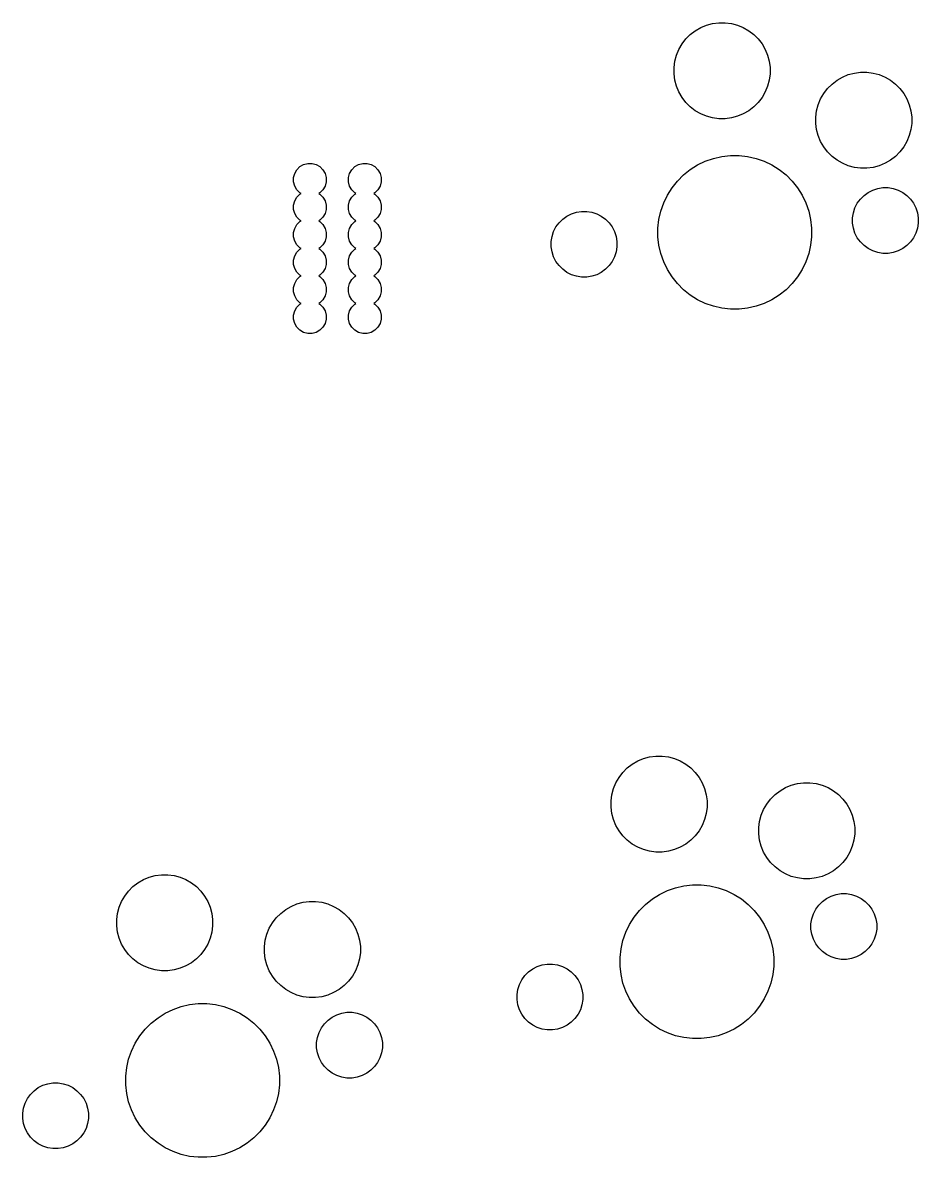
# Model space of a CAD drawing. Extents: x -174 to 104, y -34 to 59.
# Drawn here: x -25.91 to 6.68, y -33.65 to 7.63 of the extents above; entities that cross this region are included whole.
import ezdxf

# ---------------------------------------------------------------- set-up
doc = ezdxf.new("R2010")
doc.units = 0
doc.layers.add('BLACK', color=7, linetype='CONTINUOUS')

msp = doc.modelspace()

# ---------------------------------------------------------------- linework, layer by layer
at = {"layer": 'BLACK', "linetype": 'CONTINUOUS'}
for p, q in [((-1.435157, 7.336884), (-1.236914, 7.451339)), ((-1.236914, 7.451339), (-1.025428, 7.53894)), ((-1.025428, 7.53894), (-0.804317, 7.598186)), ((-0.804317, 7.598186), (-0.577364, 7.628065)), ((-0.577364, 7.628065), (-0.348454, 7.628065)), ((-0.348454, 7.628065), (-0.121501, 7.598186)), ((-0.121501, 7.598186), (0.09961, 7.53894)), ((0.09961, 7.53894), (0.311096, 7.451339)), ((0.311096, 7.451339), (0.509339, 7.336884)), ((-1.917981, 6.85406), (-1.778629, 7.035667)), ((-1.778629, 7.035667), (-1.616764, 7.197532)), ((-1.616764, 7.197532), (-1.435157, 7.336884)), ((0.509339, 7.336884), (0.690946, 7.197532)), ((0.690946, 7.197532), (0.852811, 7.035667)), ((0.852811, 7.035667), (0.992163, 6.85406)), ((-2.120037, 6.444331), (-2.032436, 6.655817)), ((-2.032436, 6.655817), (-1.917981, 6.85406)), ((0.992163, 6.85406), (1.106618, 6.655817)), ((1.106618, 6.655817), (1.194219, 6.444331)), ((-2.209162, 5.996267), (-2.179283, 6.22322)), ((-2.179283, 6.22322), (-2.120037, 6.444331)), ((1.194219, 6.444331), (1.253465, 6.22322)), ((1.253465, 6.22322), (1.283344, 5.996267)), ((-2.209162, 5.767357), (-2.209162, 5.996267)), ((1.283344, 5.996267), (1.283344, 5.767357)), ((4.131769, 5.738018), (4.35288, 5.797264)), ((4.35288, 5.797264), (4.579833, 5.827143)), ((4.579833, 5.827143), (4.808743, 5.827143)), ((4.808743, 5.827143), (5.035696, 5.797264)), ((5.035696, 5.797264), (5.256807, 5.738018)), ((-2.179283, 5.540404), (-2.209162, 5.767357)), ((-2.120037, 5.319293), (-2.179283, 5.540404)), ((1.253465, 5.540404), (1.194219, 5.319293)), ((1.283344, 5.767357), (1.253465, 5.540404)), ((3.378568, 5.234745), (3.540433, 5.39661)), ((3.540433, 5.39661), (3.72204, 5.535962)), ((3.72204, 5.535962), (3.920283, 5.650417)), ((3.920283, 5.650417), (4.131769, 5.738018)), ((5.256807, 5.738018), (5.468293, 5.650417)), ((5.468293, 5.650417), (5.666536, 5.535962)), ((5.666536, 5.535962), (5.848143, 5.39661)), ((5.848143, 5.39661), (6.010008, 5.234745)), ((-2.032436, 5.107807), (-2.120037, 5.319293)), ((-1.917981, 4.909564), (-2.032436, 5.107807)), ((1.106618, 5.107807), (0.992163, 4.909564)), ((1.194219, 5.319293), (1.106618, 5.107807)), ((3.124761, 4.854895), (3.239216, 5.053138)), ((3.239216, 5.053138), (3.378568, 5.234745)), ((6.010008, 5.234745), (6.14936, 5.053138)), ((6.14936, 5.053138), (6.263815, 4.854895)), ((-1.778629, 4.727957), (-1.917981, 4.909564)), ((-1.616764, 4.566092), (-1.778629, 4.727957)), ((-1.435157, 4.42674), (-1.616764, 4.566092)), ((0.690946, 4.566092), (0.509339, 4.42674)), ((0.852811, 4.727957), (0.690946, 4.566092)), ((0.992163, 4.909564), (0.852811, 4.727957)), ((2.977914, 4.422298), (3.03716, 4.643409)), ((3.03716, 4.643409), (3.124761, 4.854895)), ((6.263815, 4.854895), (6.351416, 4.643409)), ((6.351416, 4.643409), (6.410662, 4.422298)), ((-1.236914, 4.312285), (-1.435157, 4.42674)), ((-1.025428, 4.224684), (-1.236914, 4.312285)), ((-0.804317, 4.165438), (-1.025428, 4.224684)), ((-0.577364, 4.135559), (-0.804317, 4.165438)), ((-0.348454, 4.135559), (-0.577364, 4.135559)), ((-0.121501, 4.165438), (-0.348454, 4.135559)), ((0.09961, 4.224684), (-0.121501, 4.165438)), ((0.311096, 4.312285), (0.09961, 4.224684)), ((0.509339, 4.42674), (0.311096, 4.312285)), ((2.948035, 4.195345), (2.977914, 4.422298)), ((2.948035, 3.966435), (2.948035, 4.195345)), ((6.410662, 4.422298), (6.440541, 4.195345)), ((6.440541, 4.195345), (6.440541, 3.966435)), ((2.977914, 3.739482), (2.948035, 3.966435)), ((3.03716, 3.518371), (2.977914, 3.739482)), ((6.410662, 3.739482), (6.351416, 3.518371)), ((6.440541, 3.966435), (6.410662, 3.739482)), ((3.124761, 3.306885), (3.03716, 3.518371)), ((3.239216, 3.108642), (3.124761, 3.306885)), ((6.263815, 3.306885), (6.14936, 3.108642)), ((6.351416, 3.518371), (6.263815, 3.306885)), ((3.378568, 2.927035), (3.239216, 3.108642)), ((3.540433, 2.76517), (3.378568, 2.927035)), ((6.010008, 2.927035), (5.848143, 2.76517)), ((6.14936, 3.108642), (6.010008, 2.927035)), ((-15.690189, 2.469086), (-15.538895, 2.509625)), ((-15.538895, 2.509625), (-15.382263, 2.509625)), ((-15.382263, 2.509625), (-15.230969, 2.469086)), ((-13.690235, 2.468971), (-13.538941, 2.50951)), ((-13.538941, 2.50951), (-13.382309, 2.50951)), ((-13.382309, 2.50951), (-13.231015, 2.468971)), ((-1.354413, 2.450626), (-1.071514, 2.586863)), ((-1.071514, 2.586863), (-0.775139, 2.690569)), ((-0.775139, 2.690569), (-0.469017, 2.760439)), ((-0.469017, 2.760439), (-0.156997, 2.795595)), ((-0.156997, 2.795595), (0.156997, 2.795595)), ((0.156997, 2.795595), (0.469017, 2.760439)), ((0.469017, 2.760439), (0.775139, 2.690569)), ((0.775139, 2.690569), (1.071514, 2.586863)), ((1.071514, 2.586863), (1.354413, 2.450626)), ((3.72204, 2.625818), (3.540433, 2.76517)), ((3.920283, 2.511363), (3.72204, 2.625818)), ((4.131769, 2.423762), (3.920283, 2.511363)), ((5.468293, 2.511363), (5.256807, 2.423762)), ((5.666536, 2.625818), (5.468293, 2.511363)), ((5.848143, 2.76517), (5.666536, 2.625818)), ((-16.055446, 1.993074), (-16.014907, 2.144368)), ((-16.014907, 2.144368), (-15.936591, 2.280015)), ((-15.936591, 2.280015), (-15.825836, 2.39077)), ((-15.825836, 2.39077), (-15.690189, 2.469086)), ((-15.230969, 2.469086), (-15.095322, 2.39077)), ((-15.095322, 2.39077), (-14.984567, 2.280015)), ((-14.984567, 2.280015), (-14.906251, 2.144368)), ((-14.906251, 2.144368), (-14.865712, 1.993074)), ((-14.055492, 1.992959), (-14.014953, 2.144253)), ((-14.014953, 2.144253), (-13.936637, 2.2799)), ((-13.936637, 2.2799), (-13.825882, 2.390655)), ((-13.825882, 2.390655), (-13.690235, 2.468971)), ((-13.231015, 2.468971), (-13.095368, 2.390655)), ((-13.095368, 2.390655), (-12.984613, 2.2799)), ((-12.984613, 2.2799), (-12.906297, 2.144253)), ((-12.906297, 2.144253), (-12.865758, 1.992959)), ((-2.087798, 1.86577), (-1.86577, 2.087798)), ((-1.86577, 2.087798), (-1.62028, 2.28357)), ((-1.62028, 2.28357), (-1.354413, 2.450626)), ((1.354413, 2.450626), (1.62028, 2.28357)), ((1.62028, 2.28357), (1.86577, 2.087798)), ((1.86577, 2.087798), (2.087798, 1.86577)), ((4.35288, 2.364516), (4.131769, 2.423762)), ((4.579833, 2.334637), (4.35288, 2.364516)), ((4.808743, 2.334637), (4.579833, 2.334637)), ((5.035696, 2.364516), (4.808743, 2.334637)), ((5.256807, 2.423762), (5.035696, 2.364516)), ((-16.055446, 1.836442), (-16.055446, 1.993074)), ((-16.014907, 1.685148), (-16.055446, 1.836442)), ((-15.936591, 1.549501), (-16.014907, 1.685148)), ((-14.906251, 1.685148), (-14.984567, 1.549501)), ((-14.865712, 1.836442), (-14.906251, 1.685148)), ((-14.865712, 1.993074), (-14.865712, 1.836442)), ((-14.055492, 1.836327), (-14.055492, 1.992959)), ((-14.014953, 1.685033), (-14.055492, 1.836327)), ((-13.936637, 1.549386), (-14.014953, 1.685033)), ((-12.906297, 1.685033), (-12.984613, 1.549386)), ((-12.865758, 1.836327), (-12.906297, 1.685033)), ((-12.865758, 1.992959), (-12.865758, 1.836327)), ((-2.28357, 1.62028), (-2.087798, 1.86577)), ((2.087798, 1.86577), (2.28357, 1.62028)), ((-16.014907, 1.144368), (-15.936591, 1.280015)), ((-15.825836, 1.438746), (-15.936591, 1.549501)), ((-15.936591, 1.280015), (-15.825836, 1.39077)), ((-15.784287, 1.414758), (-15.825836, 1.438746)), ((-15.825836, 1.39077), (-15.784287, 1.414758)), ((-15.095322, 1.438746), (-15.13687, 1.414758)), ((-15.13687, 1.414758), (-15.095322, 1.39077)), ((-14.984567, 1.549501), (-15.095322, 1.438746)), ((-15.095322, 1.39077), (-14.984567, 1.280015)), ((-14.984567, 1.280015), (-14.906251, 1.144368)), ((-14.014953, 1.144253), (-13.936637, 1.2799)), ((-13.825882, 1.438631), (-13.936637, 1.549386)), ((-13.936637, 1.2799), (-13.825882, 1.390655)), ((-13.784333, 1.414643), (-13.825882, 1.438631)), ((-13.825882, 1.390655), (-13.784333, 1.414643)), ((-13.095368, 1.438631), (-13.136916, 1.414643)), ((-13.136916, 1.414643), (-13.095368, 1.390655)), ((-12.984613, 1.549386), (-13.095368, 1.438631)), ((-13.095368, 1.390655), (-12.984613, 1.2799)), ((-12.984613, 1.2799), (-12.906297, 1.144253)), ((-2.586863, 1.071514), (-2.450626, 1.354413)), ((-2.450626, 1.354413), (-2.28357, 1.62028)), ((2.28357, 1.62028), (2.450626, 1.354413)), ((2.450626, 1.354413), (2.586863, 1.071514)), ((4.570558, 1.210863), (4.703707, 1.344012)), ((4.703707, 1.344012), (4.856047, 1.454693)), ((4.856047, 1.454693), (5.023825, 1.54018)), ((5.023825, 1.54018), (5.202911, 1.598369)), ((5.202911, 1.598369), (5.388894, 1.627826)), ((5.388894, 1.627826), (5.577196, 1.627826)), ((5.577196, 1.627826), (5.763179, 1.598369)), ((5.763179, 1.598369), (5.942265, 1.54018)), ((5.942265, 1.54018), (6.110043, 1.454693)), ((6.110043, 1.454693), (6.262383, 1.344012)), ((6.262383, 1.344012), (6.395532, 1.210863)), ((-16.055446, 0.993074), (-16.014907, 1.144368)), ((-16.055446, 0.836442), (-16.055446, 0.993074)), ((-16.014907, 0.685148), (-16.055446, 0.836442)), ((-14.906251, 1.144368), (-14.865712, 0.993074)), ((-14.865712, 0.836442), (-14.906251, 0.685148)), ((-14.865712, 0.993074), (-14.865712, 0.836442)), ((-14.055492, 0.992959), (-14.014953, 1.144253)), ((-14.055492, 0.836327), (-14.055492, 0.992959)), ((-14.014953, 0.685033), (-14.055492, 0.836327)), ((-12.906297, 1.144253), (-12.865758, 0.992959)), ((-12.865758, 0.836327), (-12.906297, 0.685033)), ((-12.865758, 0.992959), (-12.865758, 0.836327)), ((-2.690569, 0.775139), (-2.586863, 1.071514)), ((2.586863, 1.071514), (2.690569, 0.775139)), ((4.316201, 0.711659), (4.37439, 0.890745)), ((4.37439, 0.890745), (4.459877, 1.058523)), ((4.459877, 1.058523), (4.570558, 1.210863)), ((6.395532, 1.210863), (6.506213, 1.058523)), ((6.506213, 1.058523), (6.5917, 0.890745)), ((6.5917, 0.890745), (6.649889, 0.711659)), ((-15.936591, 0.549501), (-16.014907, 0.685148)), ((-15.825836, 0.438746), (-15.936591, 0.549501)), ((-15.784287, 0.414758), (-15.825836, 0.438746)), ((-15.825836, 0.39077), (-15.784287, 0.414758)), ((-15.095322, 0.438746), (-15.13687, 0.414758)), ((-15.13687, 0.414758), (-15.095322, 0.39077)), ((-14.984567, 0.549501), (-15.095322, 0.438746)), ((-14.906251, 0.685148), (-14.984567, 0.549501)), ((-13.936637, 0.549386), (-14.014953, 0.685033)), ((-13.825882, 0.438631), (-13.936637, 0.549386)), ((-13.784333, 0.414643), (-13.825882, 0.438631)), ((-13.825882, 0.390655), (-13.784333, 0.414643)), ((-13.095368, 0.438631), (-13.136916, 0.414643)), ((-13.136916, 0.414643), (-13.095368, 0.390655)), ((-12.984613, 0.549386), (-13.095368, 0.438631)), ((-12.906297, 0.685033), (-12.984613, 0.549386)), ((-6.395532, 0.347813), (-6.262383, 0.480962)), ((-6.262383, 0.480962), (-6.110043, 0.591643)), ((-6.110043, 0.591643), (-5.942265, 0.67713)), ((-5.942265, 0.67713), (-5.763179, 0.735319)), ((-5.763179, 0.735319), (-5.577196, 0.764776)), ((-5.577196, 0.764776), (-5.388894, 0.764776)), ((-5.388894, 0.764776), (-5.202911, 0.735319)), ((-5.202911, 0.735319), (-5.023825, 0.67713)), ((-5.023825, 0.67713), (-4.856047, 0.591643)), ((-4.856047, 0.591643), (-4.703707, 0.480962)), ((-4.703707, 0.480962), (-4.570558, 0.347813)), ((-2.795595, 0.156997), (-2.760439, 0.469017)), ((-2.760439, 0.469017), (-2.690569, 0.775139)), ((2.690569, 0.775139), (2.760439, 0.469017)), ((2.760439, 0.469017), (2.795595, 0.156997)), ((4.286744, 0.525676), (4.316201, 0.711659)), ((4.286744, 0.337374), (4.286744, 0.525676)), ((6.649889, 0.711659), (6.679346, 0.525676)), ((6.679346, 0.525676), (6.679346, 0.337374)), ((-16.055446, -0.006926), (-16.014907, 0.144368)), ((-16.014907, 0.144368), (-15.936591, 0.280015)), ((-15.936591, 0.280015), (-15.825836, 0.39077)), ((-15.095322, 0.39077), (-14.984567, 0.280015)), ((-14.984567, 0.280015), (-14.906251, 0.144368)), ((-14.906251, 0.144368), (-14.865712, -0.006926)), ((-14.055492, -0.007041), (-14.014953, 0.144253)), ((-14.014953, 0.144253), (-13.936637, 0.2799)), ((-13.936637, 0.2799), (-13.825882, 0.390655)), ((-13.095368, 0.390655), (-12.984613, 0.2799)), ((-12.984613, 0.2799), (-12.906297, 0.144253)), ((-12.906297, 0.144253), (-12.865758, -0.007041)), ((-6.649889, -0.151391), (-6.5917, 0.027695)), ((-6.5917, 0.027695), (-6.506213, 0.195473)), ((-6.506213, 0.195473), (-6.395532, 0.347813)), ((-4.570558, 0.347813), (-4.459877, 0.195473)), ((-4.459877, 0.195473), (-4.37439, 0.027695)), ((-4.37439, 0.027695), (-4.316201, -0.151391)), ((-2.795595, -0.156997), (-2.795595, 0.156997)), ((2.795595, 0.156997), (2.795595, -0.156997)), ((4.316201, 0.151391), (4.286744, 0.337374)), ((4.37439, -0.027695), (4.316201, 0.151391)), ((6.649889, 0.151391), (6.5917, -0.027695)), ((6.679346, 0.337374), (6.649889, 0.151391)), ((-16.055446, -0.163558), (-16.055446, -0.006926)), ((-16.014907, -0.314852), (-16.055446, -0.163558)), ((-15.936591, -0.450499), (-16.014907, -0.314852)), ((-14.906251, -0.314852), (-14.984567, -0.450499)), ((-14.865712, -0.163558), (-14.906251, -0.314852)), ((-14.865712, -0.006926), (-14.865712, -0.163558)), ((-14.055492, -0.163673), (-14.055492, -0.007041)), ((-14.014953, -0.314967), (-14.055492, -0.163673)), ((-13.936637, -0.450614), (-14.014953, -0.314967)), ((-12.906297, -0.314967), (-12.984613, -0.450614)), ((-12.865758, -0.163673), (-12.906297, -0.314967)), ((-12.865758, -0.007041), (-12.865758, -0.163673)), ((-6.679346, -0.337374), (-6.649889, -0.151391)), ((-6.679346, -0.525676), (-6.679346, -0.337374)), ((-4.316201, -0.151391), (-4.286744, -0.337374)), ((-4.286744, -0.337374), (-4.286744, -0.525676)), ((-2.760439, -0.469017), (-2.795595, -0.156997)), ((2.795595, -0.156997), (2.760439, -0.469017)), ((4.459877, -0.195473), (4.37439, -0.027695)), ((4.570558, -0.347813), (4.459877, -0.195473)), ((4.703707, -0.480962), (4.570558, -0.347813)), ((6.395532, -0.347813), (6.262383, -0.480962)), ((6.506213, -0.195473), (6.395532, -0.347813)), ((6.5917, -0.027695), (6.506213, -0.195473)), ((-16.014907, -0.855632), (-15.936591, -0.719985)), ((-15.825836, -0.561254), (-15.936591, -0.450499)), ((-15.936591, -0.719985), (-15.825836, -0.60923)), ((-15.784287, -0.585242), (-15.825836, -0.561254)), ((-15.825836, -0.60923), (-15.784287, -0.585242)), ((-15.095322, -0.561254), (-15.13687, -0.585242)), ((-15.13687, -0.585242), (-15.095322, -0.60923)), ((-14.984567, -0.450499), (-15.095322, -0.561254)), ((-15.095322, -0.60923), (-14.984567, -0.719985)), ((-14.984567, -0.719985), (-14.906251, -0.855632)), ((-14.014953, -0.855747), (-13.936637, -0.7201)), ((-13.825882, -0.561369), (-13.936637, -0.450614)), ((-13.936637, -0.7201), (-13.825882, -0.609345)), ((-13.784333, -0.585357), (-13.825882, -0.561369)), ((-13.825882, -0.609345), (-13.784333, -0.585357)), ((-13.095368, -0.561369), (-13.136916, -0.585357)), ((-13.136916, -0.585357), (-13.095368, -0.609345)), ((-12.984613, -0.450614), (-13.095368, -0.561369)), ((-13.095368, -0.609345), (-12.984613, -0.7201)), ((-12.984613, -0.7201), (-12.906297, -0.855747)), ((-6.649889, -0.711659), (-6.679346, -0.525676)), ((-6.5917, -0.890745), (-6.649889, -0.711659)), ((-4.316201, -0.711659), (-4.37439, -0.890745)), ((-4.286744, -0.525676), (-4.316201, -0.711659)), ((-2.690569, -0.775139), (-2.760439, -0.469017)), ((-2.586863, -1.071514), (-2.690569, -0.775139)), ((2.690569, -0.775139), (2.586863, -1.071514)), ((2.760439, -0.469017), (2.690569, -0.775139)), ((4.856047, -0.591643), (4.703707, -0.480962)), ((5.023825, -0.67713), (4.856047, -0.591643)), ((5.202911, -0.735319), (5.023825, -0.67713)), ((5.388894, -0.764776), (5.202911, -0.735319)), ((5.577196, -0.764776), (5.388894, -0.764776)), ((5.763179, -0.735319), (5.577196, -0.764776)), ((5.942265, -0.67713), (5.763179, -0.735319)), ((6.110043, -0.591643), (5.942265, -0.67713)), ((6.262383, -0.480962), (6.110043, -0.591643)), ((-16.055446, -1.006926), (-16.014907, -0.855632)), ((-16.055446, -1.163558), (-16.055446, -1.006926)), ((-16.014907, -1.314852), (-16.055446, -1.163558)), ((-14.906251, -0.855632), (-14.865712, -1.006926)), ((-14.865712, -1.163558), (-14.906251, -1.314852)), ((-14.865712, -1.006926), (-14.865712, -1.163558)), ((-14.055492, -1.007041), (-14.014953, -0.855747)), ((-14.055492, -1.163673), (-14.055492, -1.007041)), ((-14.014953, -1.314967), (-14.055492, -1.163673)), ((-12.906297, -0.855747), (-12.865758, -1.007041)), ((-12.865758, -1.163673), (-12.906297, -1.314967)), ((-12.865758, -1.007041), (-12.865758, -1.163673)), ((-6.506213, -1.058523), (-6.5917, -0.890745)), ((-6.395532, -1.210863), (-6.506213, -1.058523)), ((-6.262383, -1.344012), (-6.395532, -1.210863)), ((-4.570558, -1.210863), (-4.703707, -1.344012)), ((-4.459877, -1.058523), (-4.570558, -1.210863)), ((-4.37439, -0.890745), (-4.459877, -1.058523)), ((-2.450626, -1.354413), (-2.586863, -1.071514)), ((2.586863, -1.071514), (2.450626, -1.354413)), ((-15.936591, -1.450499), (-16.014907, -1.314852)), ((-15.825836, -1.561254), (-15.936591, -1.450499)), ((-15.936591, -1.719985), (-15.825836, -1.60923)), ((-15.784287, -1.585242), (-15.825836, -1.561254)), ((-15.825836, -1.60923), (-15.784287, -1.585242)), ((-15.095322, -1.561254), (-15.13687, -1.585242)), ((-15.13687, -1.585242), (-15.095322, -1.60923)), ((-14.984567, -1.450499), (-15.095322, -1.561254)), ((-15.095322, -1.60923), (-14.984567, -1.719985)), ((-14.906251, -1.314852), (-14.984567, -1.450499)), ((-13.936637, -1.450614), (-14.014953, -1.314967)), ((-13.825882, -1.561369), (-13.936637, -1.450614)), ((-13.936637, -1.7201), (-13.825882, -1.609345)), ((-13.784333, -1.585357), (-13.825882, -1.561369)), ((-13.825882, -1.609345), (-13.784333, -1.585357)), ((-13.095368, -1.561369), (-13.136916, -1.585357)), ((-13.136916, -1.585357), (-13.095368, -1.609345)), ((-12.984613, -1.450614), (-13.095368, -1.561369)), ((-13.095368, -1.609345), (-12.984613, -1.7201)), ((-12.906297, -1.314967), (-12.984613, -1.450614)), ((-6.110043, -1.454693), (-6.262383, -1.344012)), ((-5.942265, -1.54018), (-6.110043, -1.454693)), ((-5.763179, -1.598369), (-5.942265, -1.54018)), ((-5.577196, -1.627826), (-5.763179, -1.598369)), ((-5.388894, -1.627826), (-5.577196, -1.627826)), ((-5.202911, -1.598369), (-5.388894, -1.627826)), ((-5.023825, -1.54018), (-5.202911, -1.598369)), ((-4.856047, -1.454693), (-5.023825, -1.54018)), ((-4.703707, -1.344012), (-4.856047, -1.454693)), ((-2.28357, -1.62028), (-2.450626, -1.354413)), ((-2.087798, -1.86577), (-2.28357, -1.62028)), ((2.28357, -1.62028), (2.087798, -1.86577)), ((2.450626, -1.354413), (2.28357, -1.62028)), ((-16.055446, -2.006926), (-16.014907, -1.855632)), ((-16.055446, -2.163558), (-16.055446, -2.006926)), ((-16.014907, -1.855632), (-15.936591, -1.719985)), ((-14.984567, -1.719985), (-14.906251, -1.855632)), ((-14.906251, -1.855632), (-14.865712, -2.006926)), ((-14.865712, -2.006926), (-14.865712, -2.163558)), ((-14.055492, -2.007041), (-14.014953, -1.855747)), ((-14.055492, -2.163673), (-14.055492, -2.007041)), ((-14.014953, -1.855747), (-13.936637, -1.7201)), ((-12.984613, -1.7201), (-12.906297, -1.855747)), ((-12.906297, -1.855747), (-12.865758, -2.007041)), ((-12.865758, -2.007041), (-12.865758, -2.163673)), ((-1.86577, -2.087798), (-2.087798, -1.86577)), ((2.087798, -1.86577), (1.86577, -2.087798)), ((-16.014907, -2.314852), (-16.055446, -2.163558)), ((-15.936591, -2.450499), (-16.014907, -2.314852)), ((-15.825836, -2.561254), (-15.936591, -2.450499)), ((-14.984567, -2.450499), (-15.095322, -2.561254)), ((-14.906251, -2.314852), (-14.984567, -2.450499)), ((-14.865712, -2.163558), (-14.906251, -2.314852)), ((-14.014953, -2.314967), (-14.055492, -2.163673)), ((-13.936637, -2.450614), (-14.014953, -2.314967)), ((-13.825882, -2.561369), (-13.936637, -2.450614)), ((-12.984613, -2.450614), (-13.095368, -2.561369)), ((-12.906297, -2.314967), (-12.984613, -2.450614)), ((-12.865758, -2.163673), (-12.906297, -2.314967)), ((-1.62028, -2.28357), (-1.86577, -2.087798)), ((-1.354413, -2.450626), (-1.62028, -2.28357)), ((-1.071514, -2.586863), (-1.354413, -2.450626)), ((1.354413, -2.450626), (1.071514, -2.586863)), ((1.62028, -2.28357), (1.354413, -2.450626)), ((1.86577, -2.087798), (1.62028, -2.28357)), ((-16.055446, -3.006926), (-16.014907, -2.855632)), ((-16.014907, -2.855632), (-15.936591, -2.719985)), ((-15.936591, -2.719985), (-15.825836, -2.60923)), ((-15.784287, -2.585242), (-15.825836, -2.561254)), ((-15.825836, -2.60923), (-15.784287, -2.585242)), ((-15.095322, -2.561254), (-15.13687, -2.585242)), ((-15.13687, -2.585242), (-15.095322, -2.60923)), ((-15.095322, -2.60923), (-14.984567, -2.719985)), ((-14.984567, -2.719985), (-14.906251, -2.855632)), ((-14.906251, -2.855632), (-14.865712, -3.006926)), ((-14.055492, -3.007041), (-14.014953, -2.855747)), ((-14.014953, -2.855747), (-13.936637, -2.7201)), ((-13.936637, -2.7201), (-13.825882, -2.609345)), ((-13.784333, -2.585357), (-13.825882, -2.561369)), ((-13.825882, -2.609345), (-13.784333, -2.585357)), ((-13.095368, -2.561369), (-13.136916, -2.585357)), ((-13.136916, -2.585357), (-13.095368, -2.609345)), ((-13.095368, -2.609345), (-12.984613, -2.7201)), ((-12.984613, -2.7201), (-12.906297, -2.855747)), ((-12.906297, -2.855747), (-12.865758, -3.007041)), ((-0.775139, -2.690569), (-1.071514, -2.586863)), ((-0.469017, -2.760439), (-0.775139, -2.690569)), ((-0.156997, -2.795595), (-0.469017, -2.760439)), ((0.156997, -2.795595), (-0.156997, -2.795595)), ((0.469017, -2.760439), (0.156997, -2.795595)), ((0.775139, -2.690569), (0.469017, -2.760439)), ((1.071514, -2.586863), (0.775139, -2.690569)), ((-16.055446, -3.163558), (-16.055446, -3.006926)), ((-16.014907, -3.314852), (-16.055446, -3.163558)), ((-14.865712, -3.163558), (-14.906251, -3.314852)), ((-14.865712, -3.006926), (-14.865712, -3.163558)), ((-14.055492, -3.163673), (-14.055492, -3.007041)), ((-14.014953, -3.314967), (-14.055492, -3.163673)), ((-12.865758, -3.163673), (-12.906297, -3.314967)), ((-12.865758, -3.007041), (-12.865758, -3.163673)), ((-15.936591, -3.450499), (-16.014907, -3.314852)), ((-15.825836, -3.561254), (-15.936591, -3.450499)), ((-15.690189, -3.63957), (-15.825836, -3.561254)), ((-15.538895, -3.680109), (-15.690189, -3.63957)), ((-15.382263, -3.680109), (-15.538895, -3.680109)), ((-15.230969, -3.63957), (-15.382263, -3.680109)), ((-15.095322, -3.561254), (-15.230969, -3.63957)), ((-14.984567, -3.450499), (-15.095322, -3.561254)), ((-14.906251, -3.314852), (-14.984567, -3.450499)), ((-13.936637, -3.450614), (-14.014953, -3.314967)), ((-13.825882, -3.561369), (-13.936637, -3.450614)), ((-13.690235, -3.639685), (-13.825882, -3.561369)), ((-13.538941, -3.680224), (-13.690235, -3.639685)), ((-13.382309, -3.680224), (-13.538941, -3.680224)), ((-13.231015, -3.639685), (-13.382309, -3.680224)), ((-13.095368, -3.561369), (-13.231015, -3.639685)), ((-12.984613, -3.450614), (-13.095368, -3.561369)), ((-12.906297, -3.314967), (-12.984613, -3.450614)), ((-3.910233, -19.484823), (-3.728626, -19.345471)), ((-3.728626, -19.345471), (-3.530383, -19.231016)), ((-3.530383, -19.231016), (-3.318897, -19.143415)), ((-3.318897, -19.143415), (-3.097786, -19.084169)), ((-3.097786, -19.084169), (-2.870833, -19.05429)), ((-2.870833, -19.05429), (-2.641923, -19.05429)), ((-2.641923, -19.05429), (-2.41497, -19.084169)), ((-2.41497, -19.084169), (-2.193859, -19.143415)), ((-2.193859, -19.143415), (-1.982373, -19.231016)), ((-1.982373, -19.231016), (-1.78413, -19.345471)), ((-1.78413, -19.345471), (-1.602523, -19.484823)), ((-4.21145, -19.828295), (-4.072098, -19.646688)), ((-4.072098, -19.646688), (-3.910233, -19.484823)), ((-1.602523, -19.484823), (-1.440658, -19.646688)), ((-1.440658, -19.646688), (-1.301306, -19.828295)), ((-4.413506, -20.238024), (-4.325905, -20.026538)), ((-4.325905, -20.026538), (-4.21145, -19.828295)), ((-1.301306, -19.828295), (-1.186851, -20.026538)), ((-1.186851, -20.026538), (-1.09925, -20.238024)), ((1.646804, -20.317458), (1.845047, -20.203003)), ((1.845047, -20.203003), (2.056533, -20.115402)), ((2.056533, -20.115402), (2.277644, -20.056156)), ((2.277644, -20.056156), (2.504597, -20.026277)), ((2.504597, -20.026277), (2.733507, -20.026277)), ((2.733507, -20.026277), (2.96046, -20.056156)), ((2.96046, -20.056156), (3.181571, -20.115402)), ((3.181571, -20.115402), (3.393057, -20.203003)), ((3.393057, -20.203003), (3.5913, -20.317458)), ((-4.502631, -20.686088), (-4.472752, -20.459135)), ((-4.472752, -20.459135), (-4.413506, -20.238024)), ((-1.09925, -20.238024), (-1.040004, -20.459135)), ((-1.040004, -20.459135), (-1.010125, -20.686088)), ((1.16398, -20.800282), (1.303332, -20.618675)), ((1.303332, -20.618675), (1.465197, -20.45681)), ((1.465197, -20.45681), (1.646804, -20.317458)), ((3.5913, -20.317458), (3.772907, -20.45681)), ((3.772907, -20.45681), (3.934772, -20.618675)), ((3.934772, -20.618675), (4.074124, -20.800282)), ((-4.502631, -20.914998), (-4.502631, -20.686088)), ((-4.472752, -21.141951), (-4.502631, -20.914998)), ((-1.010125, -20.914998), (-1.040004, -21.141951)), ((-1.010125, -20.686088), (-1.010125, -20.914998)), ((0.961924, -21.210011), (1.049525, -20.998525)), ((1.049525, -20.998525), (1.16398, -20.800282)), ((4.074124, -20.800282), (4.188579, -20.998525)), ((4.188579, -20.998525), (4.27618, -21.210011)), ((-4.413506, -21.363062), (-4.472752, -21.141951)), ((-4.325905, -21.574548), (-4.413506, -21.363062)), ((-1.09925, -21.363062), (-1.186851, -21.574548)), ((-1.040004, -21.141951), (-1.09925, -21.363062)), ((0.872799, -21.658075), (0.902678, -21.431122)), ((0.902678, -21.431122), (0.961924, -21.210011)), ((4.27618, -21.210011), (4.335426, -21.431122)), ((4.335426, -21.431122), (4.365305, -21.658075)), ((-4.21145, -21.772791), (-4.325905, -21.574548)), ((-4.072098, -21.954398), (-4.21145, -21.772791)), ((-1.301306, -21.772791), (-1.440658, -21.954398)), ((-1.186851, -21.574548), (-1.301306, -21.772791)), ((0.872799, -21.886985), (0.872799, -21.658075)), ((4.365305, -21.658075), (4.365305, -21.886985)), ((-3.910233, -22.116263), (-4.072098, -21.954398)), ((-3.728626, -22.255615), (-3.910233, -22.116263)), ((-3.530383, -22.37007), (-3.728626, -22.255615)), ((-1.78413, -22.255615), (-1.982373, -22.37007)), ((-1.602523, -22.116263), (-1.78413, -22.255615)), ((-1.440658, -21.954398), (-1.602523, -22.116263)), ((0.902678, -22.113938), (0.872799, -21.886985)), ((0.961924, -22.335049), (0.902678, -22.113938)), ((4.335426, -22.113938), (4.27618, -22.335049)), ((4.365305, -21.886985), (4.335426, -22.113938)), ((-3.318897, -22.457671), (-3.530383, -22.37007)), ((-3.097786, -22.516917), (-3.318897, -22.457671)), ((-2.870833, -22.546796), (-3.097786, -22.516917)), ((-2.641923, -22.546796), (-2.870833, -22.546796)), ((-2.41497, -22.516917), (-2.641923, -22.546796)), ((-2.193859, -22.457671), (-2.41497, -22.516917)), ((-1.982373, -22.37007), (-2.193859, -22.457671)), ((1.049525, -22.546535), (0.961924, -22.335049)), ((1.16398, -22.744778), (1.049525, -22.546535)), ((4.188579, -22.546535), (4.074124, -22.744778)), ((4.27618, -22.335049), (4.188579, -22.546535)), ((1.303332, -22.926385), (1.16398, -22.744778)), ((1.465197, -23.08825), (1.303332, -22.926385)), ((1.646804, -23.227602), (1.465197, -23.08825)), ((3.772907, -23.08825), (3.5913, -23.227602)), ((3.934772, -22.926385), (3.772907, -23.08825)), ((4.074124, -22.744778), (3.934772, -22.926385)), ((-21.519227, -23.549755), (-21.307741, -23.462154)), ((-21.307741, -23.462154), (-21.08663, -23.402908)), ((-21.08663, -23.402908), (-20.859677, -23.373029)), ((-20.859677, -23.373029), (-20.630767, -23.373029)), ((-20.630767, -23.373029), (-20.403814, -23.402908)), ((-20.403814, -23.402908), (-20.182703, -23.462154)), ((-20.182703, -23.462154), (-19.971217, -23.549755)), ((1.845047, -23.342057), (1.646804, -23.227602)), ((2.056533, -23.429658), (1.845047, -23.342057)), ((2.277644, -23.488904), (2.056533, -23.429658)), ((2.504597, -23.518783), (2.277644, -23.488904)), ((2.733507, -23.518783), (2.504597, -23.518783)), ((2.96046, -23.488904), (2.733507, -23.518783)), ((3.181571, -23.429658), (2.96046, -23.488904)), ((3.393057, -23.342057), (3.181571, -23.429658)), ((3.5913, -23.227602), (3.393057, -23.342057)), ((-22.060942, -23.965427), (-21.899077, -23.803562)), ((-21.899077, -23.803562), (-21.71747, -23.66421)), ((-21.71747, -23.66421), (-21.519227, -23.549755)), ((-19.971217, -23.549755), (-19.772974, -23.66421)), ((-19.772974, -23.66421), (-19.591367, -23.803562)), ((-19.591367, -23.803562), (-19.429502, -23.965427)), ((-2.450564, -23.950663), (-2.154189, -23.846957)), ((-2.154189, -23.846957), (-1.848067, -23.777087)), ((-1.848067, -23.777087), (-1.536047, -23.741931)), ((-1.536047, -23.741931), (-1.222053, -23.741931)), ((-1.222053, -23.741931), (-0.910033, -23.777087)), ((-0.910033, -23.777087), (-0.603911, -23.846957)), ((-0.603911, -23.846957), (-0.307536, -23.950663)), ((-22.40235, -24.556763), (-22.314749, -24.345277)), ((-22.314749, -24.345277), (-22.200294, -24.147034)), ((-22.200294, -24.147034), (-22.060942, -23.965427)), ((-19.429502, -23.965427), (-19.29015, -24.147034)), ((-19.29015, -24.147034), (-19.175695, -24.345277)), ((-19.175695, -24.345277), (-19.088094, -24.556763)), ((-15.7112, -24.374895), (-15.484247, -24.345016)), ((-15.484247, -24.345016), (-15.255337, -24.345016)), ((-15.255337, -24.345016), (-15.028384, -24.374895)), ((-3.24482, -24.449728), (-2.99933, -24.253956)), ((-2.99933, -24.253956), (-2.733463, -24.0869)), ((-2.733463, -24.0869), (-2.450564, -23.950663)), ((-0.307536, -23.950663), (-0.024637, -24.0869)), ((-0.024637, -24.0869), (0.24123, -24.253956)), ((0.24123, -24.253956), (0.48672, -24.449728)), ((3.056498, -24.474238), (3.189647, -24.341089)), ((3.189647, -24.341089), (3.341987, -24.230408)), ((3.341987, -24.230408), (3.509765, -24.144921)), ((3.509765, -24.144921), (3.688851, -24.086732)), ((3.688851, -24.086732), (3.874834, -24.057275)), ((3.874834, -24.057275), (4.063136, -24.057275)), ((4.063136, -24.057275), (4.249119, -24.086732)), ((4.249119, -24.086732), (4.428205, -24.144921)), ((4.428205, -24.144921), (4.595983, -24.230408)), ((4.595983, -24.230408), (4.748323, -24.341089)), ((4.748323, -24.341089), (4.881472, -24.474238)), ((-22.461596, -24.777874), (-22.40235, -24.556763)), ((-19.088094, -24.556763), (-19.028848, -24.777874)), ((-16.523647, -24.775549), (-16.34204, -24.636197)), ((-16.34204, -24.636197), (-16.143797, -24.521742)), ((-16.143797, -24.521742), (-15.932311, -24.434141)), ((-15.932311, -24.434141), (-15.7112, -24.374895)), ((-15.028384, -24.374895), (-14.807273, -24.434141)), ((-14.807273, -24.434141), (-14.595787, -24.521742)), ((-14.595787, -24.521742), (-14.397544, -24.636197)), ((-14.397544, -24.636197), (-14.215937, -24.775549)), ((-3.66262, -24.917246), (-3.466848, -24.671756)), ((-3.466848, -24.671756), (-3.24482, -24.449728)), ((0.48672, -24.449728), (0.708748, -24.671756)), ((0.708748, -24.671756), (0.90452, -24.917246)), ((2.86033, -24.794356), (2.945817, -24.626578)), ((2.945817, -24.626578), (3.056498, -24.474238)), ((4.881472, -24.474238), (4.992153, -24.626578)), ((4.992153, -24.626578), (5.07764, -24.794356)), ((-22.491475, -25.004827), (-22.461596, -24.777874)), ((-22.491475, -25.233737), (-22.491475, -25.004827)), ((-19.028848, -24.777874), (-18.998969, -25.004827)), ((-18.998969, -25.004827), (-18.998969, -25.233737)), ((-16.939319, -25.317264), (-16.824864, -25.119021)), ((-16.824864, -25.119021), (-16.685512, -24.937414)), ((-16.685512, -24.937414), (-16.523647, -24.775549)), ((-14.215937, -24.775549), (-14.054072, -24.937414)), ((-14.054072, -24.937414), (-13.91472, -25.119021)), ((-13.91472, -25.119021), (-13.800265, -25.317264)), ((-3.829676, -25.183113), (-3.66262, -24.917246)), ((0.90452, -24.917246), (1.071576, -25.183113)), ((2.772684, -25.159425), (2.802141, -24.973442)), ((2.772684, -25.347727), (2.772684, -25.159425)), ((2.802141, -24.973442), (2.86033, -24.794356)), ((5.07764, -24.794356), (5.135829, -24.973442)), ((5.135829, -24.973442), (5.165286, -25.159425)), ((5.165286, -25.159425), (5.165286, -25.347727)), ((-22.461596, -25.46069), (-22.491475, -25.233737)), ((-22.40235, -25.681801), (-22.461596, -25.46069)), ((-19.028848, -25.46069), (-19.088094, -25.681801)), ((-18.998969, -25.233737), (-19.028848, -25.46069)), ((-17.086166, -25.749861), (-17.02692, -25.52875)), ((-17.02692, -25.52875), (-16.939319, -25.317264)), ((-13.800265, -25.317264), (-13.712664, -25.52875)), ((-13.712664, -25.52875), (-13.653418, -25.749861)), ((-4.069619, -25.762387), (-3.965913, -25.466012)), ((-3.965913, -25.466012), (-3.829676, -25.183113)), ((1.071576, -25.183113), (1.207813, -25.466012)), ((1.207813, -25.466012), (1.311519, -25.762387)), ((2.802141, -25.53371), (2.772684, -25.347727)), ((2.86033, -25.712796), (2.802141, -25.53371)), ((5.135829, -25.53371), (5.07764, -25.712796)), ((5.165286, -25.347727), (5.135829, -25.53371)), ((-22.314749, -25.893287), (-22.40235, -25.681801)), ((-22.200294, -26.09153), (-22.314749, -25.893287)), ((-19.175695, -25.893287), (-19.29015, -26.09153)), ((-19.088094, -25.681801), (-19.175695, -25.893287)), ((-17.116045, -25.976814), (-17.086166, -25.749861)), ((-17.116045, -26.205724), (-17.116045, -25.976814)), ((-13.653418, -25.749861), (-13.623539, -25.976814)), ((-13.623539, -25.976814), (-13.623539, -26.205724)), ((-4.139489, -26.068509), (-4.069619, -25.762387)), ((1.311519, -25.762387), (1.381389, -26.068509)), ((2.945817, -25.880574), (2.86033, -25.712796)), ((3.056498, -26.032914), (2.945817, -25.880574)), ((4.992153, -25.880574), (4.881472, -26.032914)), ((5.07764, -25.712796), (4.992153, -25.880574)), ((-22.060942, -26.273137), (-22.200294, -26.09153)), ((-21.899077, -26.435002), (-22.060942, -26.273137)), ((-19.429502, -26.273137), (-19.591367, -26.435002)), ((-19.29015, -26.09153), (-19.429502, -26.273137)), ((-17.086166, -26.432677), (-17.116045, -26.205724)), ((-13.623539, -26.205724), (-13.653418, -26.432677)), ((-4.174645, -26.380529), (-4.139489, -26.068509)), ((-4.174645, -26.694523), (-4.174645, -26.380529)), ((1.381389, -26.068509), (1.416545, -26.380529)), ((1.416545, -26.380529), (1.416545, -26.694523)), ((3.189647, -26.166063), (3.056498, -26.032914)), ((3.341987, -26.276744), (3.189647, -26.166063)), ((3.509765, -26.362231), (3.341987, -26.276744)), ((3.688851, -26.42042), (3.509765, -26.362231)), ((4.428205, -26.362231), (4.249119, -26.42042)), ((4.595983, -26.276744), (4.428205, -26.362231)), ((4.748323, -26.166063), (4.595983, -26.276744)), ((4.881472, -26.032914), (4.748323, -26.166063)), ((-21.71747, -26.574354), (-21.899077, -26.435002)), ((-21.519227, -26.688809), (-21.71747, -26.574354)), ((-21.307741, -26.77641), (-21.519227, -26.688809)), ((-21.08663, -26.835656), (-21.307741, -26.77641)), ((-20.182703, -26.77641), (-20.403814, -26.835656)), ((-19.971217, -26.688809), (-20.182703, -26.77641)), ((-19.772974, -26.574354), (-19.971217, -26.688809)), ((-19.591367, -26.435002), (-19.772974, -26.574354)), ((-17.02692, -26.653788), (-17.086166, -26.432677)), ((-16.939319, -26.865274), (-17.02692, -26.653788)), ((-13.712664, -26.653788), (-13.800265, -26.865274)), ((-13.653418, -26.432677), (-13.712664, -26.653788)), ((-7.506423, -26.908989), (-7.354083, -26.798308)), ((-7.354083, -26.798308), (-7.186305, -26.712821)), ((-7.186305, -26.712821), (-7.007219, -26.654632)), ((-7.007219, -26.654632), (-6.821236, -26.625175)), ((-6.821236, -26.625175), (-6.632934, -26.625175)), ((-6.632934, -26.625175), (-6.446951, -26.654632)), ((-6.446951, -26.654632), (-6.267865, -26.712821)), ((-6.267865, -26.712821), (-6.100087, -26.798308)), ((-6.100087, -26.798308), (-5.947747, -26.908989)), ((-4.139489, -27.006543), (-4.174645, -26.694523)), ((1.416545, -26.694523), (1.381389, -27.006543)), ((3.874834, -26.449877), (3.688851, -26.42042)), ((4.063136, -26.449877), (3.874834, -26.449877)), ((4.249119, -26.42042), (4.063136, -26.449877)), ((-20.859677, -26.865535), (-21.08663, -26.835656)), ((-20.630767, -26.865535), (-20.859677, -26.865535)), ((-20.403814, -26.835656), (-20.630767, -26.865535)), ((-16.824864, -27.063517), (-16.939319, -26.865274)), ((-16.685512, -27.245124), (-16.824864, -27.063517)), ((-13.91472, -27.063517), (-14.054072, -27.245124)), ((-13.800265, -26.865274), (-13.91472, -27.063517)), ((-7.83574, -27.362256), (-7.750253, -27.194478)), ((-7.750253, -27.194478), (-7.639572, -27.042138)), ((-7.639572, -27.042138), (-7.506423, -26.908989)), ((-5.947747, -26.908989), (-5.814598, -27.042138)), ((-5.814598, -27.042138), (-5.703917, -27.194478)), ((-5.703917, -27.194478), (-5.61843, -27.362256)), ((-4.069619, -27.312665), (-4.139489, -27.006543)), ((1.381389, -27.006543), (1.311519, -27.312665)), ((-16.523647, -27.406989), (-16.685512, -27.245124)), ((-16.34204, -27.546341), (-16.523647, -27.406989)), ((-16.143797, -27.660796), (-16.34204, -27.546341)), ((-14.397544, -27.546341), (-14.595787, -27.660796)), ((-14.215937, -27.406989), (-14.397544, -27.546341)), ((-14.054072, -27.245124), (-14.215937, -27.406989)), ((-7.923386, -27.727325), (-7.893929, -27.541342)), ((-7.893929, -27.541342), (-7.83574, -27.362256)), ((-5.61843, -27.362256), (-5.560241, -27.541342)), ((-5.560241, -27.541342), (-5.530784, -27.727325)), ((-3.965913, -27.60904), (-4.069619, -27.312665)), ((-3.829676, -27.891939), (-3.965913, -27.60904)), ((1.207813, -27.60904), (1.071576, -27.891939)), ((1.311519, -27.312665), (1.207813, -27.60904)), ((-19.836911, -28.095826), (-19.524891, -28.06067)), ((-19.524891, -28.06067), (-19.210897, -28.06067)), ((-19.210897, -28.06067), (-18.898877, -28.095826)), ((-15.932311, -27.748397), (-16.143797, -27.660796)), ((-15.7112, -27.807643), (-15.932311, -27.748397)), ((-15.484247, -27.837522), (-15.7112, -27.807643)), ((-15.255337, -27.837522), (-15.484247, -27.837522)), ((-15.028384, -27.807643), (-15.255337, -27.837522)), ((-14.807273, -27.748397), (-15.028384, -27.807643)), ((-14.595787, -27.660796), (-14.807273, -27.748397)), ((-7.923386, -27.915627), (-7.923386, -27.727325)), ((-7.893929, -28.10161), (-7.923386, -27.915627)), ((-5.530784, -27.915627), (-5.560241, -28.10161)), ((-5.530784, -27.727325), (-5.530784, -27.915627)), ((-3.66262, -28.157806), (-3.829676, -27.891939)), ((1.071576, -27.891939), (0.90452, -28.157806)), ((-20.988174, -28.572695), (-20.722307, -28.405639)), ((-20.722307, -28.405639), (-20.439408, -28.269402)), ((-20.439408, -28.269402), (-20.143033, -28.165696)), ((-20.143033, -28.165696), (-19.836911, -28.095826)), ((-18.898877, -28.095826), (-18.592755, -28.165696)), ((-18.592755, -28.165696), (-18.29638, -28.269402)), ((-18.29638, -28.269402), (-18.013481, -28.405639)), ((-18.013481, -28.405639), (-17.747614, -28.572695)), ((-14.646857, -28.549147), (-14.479079, -28.46366)), ((-14.479079, -28.46366), (-14.299993, -28.405471)), ((-14.299993, -28.405471), (-14.11401, -28.376014)), ((-14.11401, -28.376014), (-13.925708, -28.376014)), ((-13.925708, -28.376014), (-13.739725, -28.405471)), ((-13.739725, -28.405471), (-13.560639, -28.46366)), ((-13.560639, -28.46366), (-13.392861, -28.549147)), ((-7.83574, -28.280696), (-7.893929, -28.10161)), ((-7.750253, -28.448474), (-7.83574, -28.280696)), ((-7.639572, -28.600814), (-7.750253, -28.448474)), ((-5.703917, -28.448474), (-5.814598, -28.600814)), ((-5.61843, -28.280696), (-5.703917, -28.448474)), ((-5.560241, -28.10161), (-5.61843, -28.280696)), ((-3.466848, -28.403296), (-3.66262, -28.157806)), ((-3.24482, -28.625324), (-3.466848, -28.403296)), ((0.708748, -28.403296), (0.48672, -28.625324)), ((0.90452, -28.157806), (0.708748, -28.403296)), ((-21.455692, -28.990495), (-21.233664, -28.768467)), ((-21.233664, -28.768467), (-20.988174, -28.572695)), ((-17.747614, -28.572695), (-17.502124, -28.768467)), ((-17.502124, -28.768467), (-17.280096, -28.990495)), ((-15.043027, -28.945317), (-14.932346, -28.792977)), ((-14.932346, -28.792977), (-14.799197, -28.659828)), ((-14.799197, -28.659828), (-14.646857, -28.549147)), ((-13.392861, -28.549147), (-13.240521, -28.659828)), ((-13.240521, -28.659828), (-13.107372, -28.792977)), ((-13.107372, -28.792977), (-12.996691, -28.945317)), ((-7.506423, -28.733963), (-7.639572, -28.600814)), ((-7.354083, -28.844644), (-7.506423, -28.733963)), ((-7.186305, -28.930131), (-7.354083, -28.844644)), ((-6.100087, -28.844644), (-6.267865, -28.930131)), ((-5.947747, -28.733963), (-6.100087, -28.844644)), ((-5.814598, -28.600814), (-5.947747, -28.733963)), ((-2.99933, -28.821096), (-3.24482, -28.625324)), ((-2.733463, -28.988152), (-2.99933, -28.821096)), ((0.24123, -28.821096), (-0.024637, -28.988152)), ((0.48672, -28.625324), (0.24123, -28.821096)), ((-21.81852, -29.501852), (-21.651464, -29.235985)), ((-21.651464, -29.235985), (-21.455692, -28.990495)), ((-17.280096, -28.990495), (-17.084324, -29.235985)), ((-17.084324, -29.235985), (-16.917268, -29.501852)), ((-15.21616, -29.478164), (-15.186703, -29.292181)), ((-15.186703, -29.292181), (-15.128514, -29.113095)), ((-15.128514, -29.113095), (-15.043027, -28.945317)), ((-12.996691, -28.945317), (-12.911204, -29.113095)), ((-12.911204, -29.113095), (-12.853015, -29.292181)), ((-12.853015, -29.292181), (-12.823558, -29.478164)), ((-7.007219, -28.98832), (-7.186305, -28.930131)), ((-6.821236, -29.017777), (-7.007219, -28.98832)), ((-6.632934, -29.017777), (-6.821236, -29.017777)), ((-6.446951, -28.98832), (-6.632934, -29.017777)), ((-6.267865, -28.930131), (-6.446951, -28.98832)), ((-2.450564, -29.124389), (-2.733463, -28.988152)), ((-2.154189, -29.228095), (-2.450564, -29.124389)), ((-1.848067, -29.297965), (-2.154189, -29.228095)), ((-1.536047, -29.333121), (-1.848067, -29.297965)), ((-0.910033, -29.297965), (-1.222053, -29.333121)), ((-0.603911, -29.228095), (-0.910033, -29.297965)), ((-0.307536, -29.124389), (-0.603911, -29.228095)), ((-0.024637, -28.988152), (-0.307536, -29.124389)), ((-21.954757, -29.784751), (-21.81852, -29.501852)), ((-16.917268, -29.501852), (-16.781031, -29.784751)), ((-15.21616, -29.666466), (-15.21616, -29.478164)), ((-15.186703, -29.852449), (-15.21616, -29.666466)), ((-12.823558, -29.666466), (-12.853015, -29.852449)), ((-12.823558, -29.478164), (-12.823558, -29.666466)), ((-1.222053, -29.333121), (-1.536047, -29.333121)), ((-22.128333, -30.387248), (-22.058463, -30.081126)), ((-22.058463, -30.081126), (-21.954757, -29.784751)), ((-16.781031, -29.784751), (-16.677325, -30.081126)), ((-16.677325, -30.081126), (-16.607455, -30.387248)), ((-15.128514, -30.031535), (-15.186703, -29.852449)), ((-15.043027, -30.199313), (-15.128514, -30.031535)), ((-12.911204, -30.031535), (-12.996691, -30.199313)), ((-12.853015, -29.852449), (-12.911204, -30.031535)), ((-22.163489, -30.699268), (-22.128333, -30.387248)), ((-16.607455, -30.387248), (-16.572299, -30.699268)), ((-14.932346, -30.351653), (-15.043027, -30.199313)), ((-14.799197, -30.484802), (-14.932346, -30.351653)), ((-14.646857, -30.595483), (-14.799197, -30.484802)), ((-13.240521, -30.484802), (-13.392861, -30.595483)), ((-13.107372, -30.351653), (-13.240521, -30.484802)), ((-12.996691, -30.199313), (-13.107372, -30.351653)), ((-24.996063, -30.973371), (-24.81008, -30.943914)), ((-24.81008, -30.943914), (-24.621778, -30.943914)), ((-24.621778, -30.943914), (-24.435795, -30.973371)), ((-22.163489, -31.013262), (-22.163489, -30.699268)), ((-16.572299, -30.699268), (-16.572299, -31.013262)), ((-14.479079, -30.68097), (-14.646857, -30.595483)), ((-14.299993, -30.739159), (-14.479079, -30.68097)), ((-14.11401, -30.768616), (-14.299993, -30.739159)), ((-13.925708, -30.768616), (-14.11401, -30.768616)), ((-13.739725, -30.739159), (-13.925708, -30.768616)), ((-13.560639, -30.68097), (-13.739725, -30.739159)), ((-13.392861, -30.595483), (-13.560639, -30.68097)), ((-25.739097, -31.513217), (-25.628416, -31.360877)), ((-25.628416, -31.360877), (-25.495267, -31.227728)), ((-25.495267, -31.227728), (-25.342927, -31.117047)), ((-25.342927, -31.117047), (-25.175149, -31.03156)), ((-25.175149, -31.03156), (-24.996063, -30.973371)), ((-24.435795, -30.973371), (-24.256709, -31.03156)), ((-24.256709, -31.03156), (-24.088931, -31.117047)), ((-24.088931, -31.117047), (-23.936591, -31.227728)), ((-23.936591, -31.227728), (-23.803442, -31.360877)), ((-23.803442, -31.360877), (-23.692761, -31.513217)), ((-22.128333, -31.325282), (-22.163489, -31.013262)), ((-22.058463, -31.631404), (-22.128333, -31.325282)), ((-16.607455, -31.325282), (-16.677325, -31.631404)), ((-16.572299, -31.013262), (-16.607455, -31.325282)), ((-25.882773, -31.860081), (-25.824584, -31.680995)), ((-25.824584, -31.680995), (-25.739097, -31.513217)), ((-23.692761, -31.513217), (-23.607274, -31.680995)), ((-23.607274, -31.680995), (-23.549085, -31.860081)), ((-21.954757, -31.927779), (-22.058463, -31.631404)), ((-16.677325, -31.631404), (-16.781031, -31.927779)), ((-25.91223, -32.046064), (-25.882773, -31.860081)), ((-25.91223, -32.234366), (-25.91223, -32.046064)), ((-23.549085, -31.860081), (-23.519628, -32.046064)), ((-23.519628, -32.046064), (-23.519628, -32.234366)), ((-21.81852, -32.210678), (-21.954757, -31.927779)), ((-16.781031, -31.927779), (-16.917268, -32.210678)), ((-25.882773, -32.420349), (-25.91223, -32.234366)), ((-25.824584, -32.599435), (-25.882773, -32.420349)), ((-25.739097, -32.767213), (-25.824584, -32.599435)), ((-23.607274, -32.599435), (-23.692761, -32.767213)), ((-23.549085, -32.420349), (-23.607274, -32.599435)), ((-23.519628, -32.234366), (-23.549085, -32.420349)), ((-21.651464, -32.476545), (-21.81852, -32.210678)), ((-21.455692, -32.722035), (-21.651464, -32.476545)), ((-17.084324, -32.476545), (-17.280096, -32.722035)), ((-16.917268, -32.210678), (-17.084324, -32.476545)), ((-25.628416, -32.919553), (-25.739097, -32.767213)), ((-25.495267, -33.052702), (-25.628416, -32.919553)), ((-23.803442, -32.919553), (-23.936591, -33.052702)), ((-23.692761, -32.767213), (-23.803442, -32.919553)), ((-21.233664, -32.944063), (-21.455692, -32.722035)), ((-20.988174, -33.139835), (-21.233664, -32.944063)), ((-17.502124, -32.944063), (-17.747614, -33.139835)), ((-17.280096, -32.722035), (-17.502124, -32.944063)), ((-25.342927, -33.163383), (-25.495267, -33.052702)), ((-25.175149, -33.24887), (-25.342927, -33.163383)), ((-24.996063, -33.307059), (-25.175149, -33.24887)), ((-24.81008, -33.336516), (-24.996063, -33.307059)), ((-24.621778, -33.336516), (-24.81008, -33.336516)), ((-24.435795, -33.307059), (-24.621778, -33.336516)), ((-24.256709, -33.24887), (-24.435795, -33.307059)), ((-24.088931, -33.163383), (-24.256709, -33.24887)), ((-23.936591, -33.052702), (-24.088931, -33.163383)), ((-20.722307, -33.306891), (-20.988174, -33.139835)), ((-20.439408, -33.443128), (-20.722307, -33.306891)), ((-18.013481, -33.306891), (-18.29638, -33.443128)), ((-17.747614, -33.139835), (-18.013481, -33.306891)), ((-20.143033, -33.546834), (-20.439408, -33.443128)), ((-19.836911, -33.616704), (-20.143033, -33.546834)), ((-19.524891, -33.65186), (-19.836911, -33.616704)), ((-19.210897, -33.65186), (-19.524891, -33.65186)), ((-18.898877, -33.616704), (-19.210897, -33.65186)), ((-18.592755, -33.546834), (-18.898877, -33.616704)), ((-18.29638, -33.443128), (-18.592755, -33.546834))]:
    msp.add_line(p, q, dxfattribs=at)

doc.saveas('drawing.dxf')
